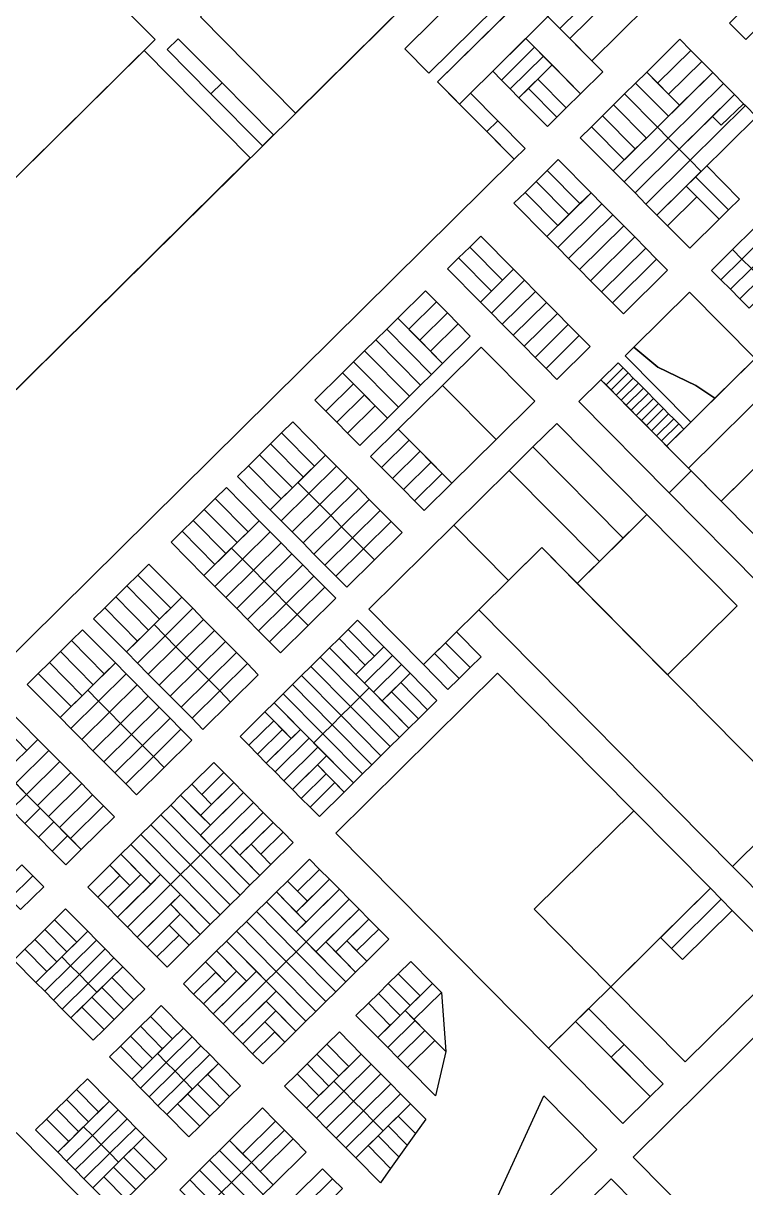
# Model space of a CAD drawing. Header units: metres. Extents: x 5590187 to 5598444, y 6961268 to 6971080.
# Drawn here: x 5595432 to 5595897, y 6966135 to 6966883 of the extents above; entities that cross this region are included whole.
import ezdxf

# ---------------------------------------------------------------- set-up
doc = ezdxf.new("R2010")
doc.units = ezdxf.units.M
doc.layers.add('zz_catastro_fontana', color=7, linetype='Continuous')

msp = doc.modelspace()

# ---------------------------------------------------------------- linework, layer by layer
at = {"layer": 'zz_catastro_fontana'}
for points in [[(5595059.12, 6966283.6), (5595720.38, 6966937.54), (5595727.41, 6966930.43), (5595762.96, 6966965.59), (5595769.99, 6966958.48), (5595677.56, 6966867.07), (5595693.03, 6966851.42), (5595749.91, 6966907.68), (5595748.51, 6966909.1), (5595784.06, 6966944.26), (5595791.09, 6966937.15), (5595698.65, 6966845.73), (5595747.88, 6966795.96), (5595143.5, 6966198.28), (5595059.12, 6966283.6)], [(5595546.15, 6966887.6), (5595617.25, 6966957.91), (5595678.43, 6966896.05), (5595607.33, 6966825.74), (5595546.15, 6966887.6)], [(5595517.08, 6966872.91), (5595211.73, 6966570.95), (5595143.81, 6966639.63), (5595449.15, 6966941.6), (5595517.08, 6966872.91)], [(5595749.91, 6966907.68), (5595693.03, 6966851.42), (5595677.56, 6966867.07), (5595734.44, 6966923.32), (5595749.91, 6966907.68)], [(5595805.15, 6966922.92), (5595812.75, 6966915.25), (5595777.19, 6966880.09), (5595769.6, 6966887.77), (5595805.15, 6966922.92)], [(5595812.75, 6966915.25), (5595819.22, 6966908.7), (5595783.66, 6966873.55), (5595777.19, 6966880.09), (5595812.75, 6966915.25)], [(5595833.28, 6966894.48), (5595797.73, 6966859.33), (5595783.66, 6966873.55), (5595819.22, 6966908.7), (5595833.28, 6966894.48)], [(5595769.6, 6966887.77), (5595712.72, 6966831.51), (5595698.65, 6966845.73), (5595755.54, 6966901.99), (5595769.6, 6966887.77)], [(5595886.25, 6966883.58), (5595904.08, 6966901.21), (5595914.62, 6966890.54), (5595896.8, 6966872.92), (5595886.25, 6966883.58)], [(5595769.6, 6966887.77), (5595804.76, 6966852.22), (5595790.54, 6966838.15), (5595755.38, 6966873.7), (5595769.6, 6966887.77)], [(5595524.82, 6966866.5), (5595531.93, 6966873.53), (5595560.06, 6966845.09), (5595552.95, 6966838.06), (5595524.82, 6966866.5)], [(5595761.01, 6966868.02), (5595739.67, 6966846.92), (5595734.05, 6966852.61), (5595755.38, 6966873.7), (5595761.01, 6966868.02)], [(5595840.07, 6966844.95), (5595833.04, 6966852.06), (5595854.37, 6966873.15), (5595861.41, 6966866.04), (5595840.07, 6966844.95)], [(5595578.17, 6966796.91), (5595352.33, 6966573.57), (5595284.12, 6966642.54), (5595509.97, 6966865.88), (5595578.17, 6966796.91)], [(5595766.63, 6966862.33), (5595745.3, 6966841.23), (5595739.67, 6966846.92), (5595761.01, 6966868.02), (5595766.63, 6966862.33)], [(5595772.26, 6966856.64), (5595750.92, 6966835.54), (5595745.3, 6966841.23), (5595766.63, 6966862.33), (5595772.26, 6966856.64)], [(5595840.07, 6966844.95), (5595861.41, 6966866.04), (5595868.44, 6966858.93), (5595847.11, 6966837.84), (5595840.07, 6966844.95)], [(5595781.29, 6966829.01), (5595763.01, 6966847.5), (5595772.26, 6966856.64), (5595790.54, 6966838.15), (5595781.29, 6966829.01)], [(5595847.11, 6966837.84), (5595868.44, 6966858.93), (5595875.47, 6966851.82), (5595854.14, 6966830.73), (5595847.11, 6966837.84)], [(5595781.29, 6966829.01), (5595775.25, 6966823.03), (5595756.97, 6966841.52), (5595763.01, 6966847.5), (5595781.29, 6966829.01)], [(5595825.93, 6966845.03), (5595833.04, 6966852.06), (5595854.14, 6966830.73), (5595847.03, 6966823.69), (5595825.93, 6966845.03)], [(5595839.92, 6966816.66), (5595875.47, 6966851.82), (5595882.5, 6966844.71), (5595846.95, 6966809.55), (5595839.92, 6966816.66)], [(5595552.95, 6966838.06), (5595560.06, 6966845.09), (5595593.1, 6966811.67), (5595585.99, 6966804.64), (5595552.95, 6966838.06)], [(5595737.41, 6966820.77), (5595730.3, 6966813.74), (5595712.72, 6966831.51), (5595719.83, 6966838.55), (5595737.41, 6966820.77)], [(5595775.25, 6966823.03), (5595769.21, 6966817.06), (5595750.92, 6966835.54), (5595756.97, 6966841.52), (5595775.25, 6966823.03)], [(5595818.82, 6966837.99), (5595825.93, 6966845.03), (5595847.03, 6966823.69), (5595839.92, 6966816.66), (5595818.82, 6966837.99)], [(5595846.95, 6966809.55), (5595882.5, 6966844.71), (5595889.53, 6966837.6), (5595853.98, 6966802.44), (5595846.95, 6966809.55)], [(5595804.6, 6966823.93), (5595811.71, 6966830.96), (5595832.81, 6966809.63), (5595825.7, 6966802.6), (5595804.6, 6966823.93)], [(5595811.71, 6966830.96), (5595818.82, 6966837.99), (5595839.92, 6966816.66), (5595832.81, 6966809.63), (5595811.71, 6966830.96)], [(5595895.35, 6966831.72), (5595896.56, 6966830.49), (5595861.01, 6966795.33), (5595853.98, 6966802.44), (5595875.31, 6966823.54), (5595880.89, 6966817.89), (5595895.35, 6966831.72)], [(5595889.53, 6966837.6), (5595895.35, 6966831.72), (5595880.89, 6966817.89), (5595875.31, 6966823.54), (5595889.53, 6966837.6)], [(5595797.49, 6966816.9), (5595804.6, 6966823.93), (5595825.7, 6966802.6), (5595818.59, 6966795.57), (5595797.49, 6966816.9)], [(5595861.01, 6966795.33), (5595896.56, 6966830.49), (5595903.59, 6966823.38), (5595868.04, 6966788.22), (5595861.01, 6966795.33)], [(5595754.99, 6966802.99), (5595747.88, 6966795.96), (5595730.3, 6966813.74), (5595737.41, 6966820.77), (5595754.99, 6966802.99)], [(5595790.38, 6966809.87), (5595797.49, 6966816.9), (5595818.59, 6966795.57), (5595811.48, 6966788.54), (5595790.38, 6966809.87)], [(5595811.48, 6966788.54), (5595839.92, 6966816.66), (5595846.95, 6966809.55), (5595818.51, 6966781.43), (5595811.48, 6966788.54)], [(5595818.51, 6966781.43), (5595846.95, 6966809.55), (5595853.98, 6966802.44), (5595825.54, 6966774.32), (5595818.51, 6966781.43)], [(5595825.54, 6966774.32), (5595853.98, 6966802.44), (5595861.01, 6966795.33), (5595832.57, 6966767.21), (5595825.54, 6966774.32)], [(5595769.05, 6966788.77), (5595776.16, 6966795.8), (5595797.25, 6966774.47), (5595790.14, 6966767.44), (5595769.05, 6966788.77)], [(5595832.57, 6966767.21), (5595861.01, 6966795.33), (5595868.04, 6966788.22), (5595839.6, 6966760.1), (5595832.57, 6966767.21)], [(5595761.94, 6966781.74), (5595769.05, 6966788.77), (5595790.14, 6966767.44), (5595783.03, 6966760.41), (5595761.94, 6966781.74)], [(5595864.49, 6966784.71), (5595871.6, 6966791.74), (5595892.69, 6966770.41), (5595885.58, 6966763.38), (5595864.49, 6966784.71)], [(5595754.83, 6966774.71), (5595761.94, 6966781.74), (5595783.03, 6966760.41), (5595775.92, 6966753.38), (5595754.83, 6966774.71)], [(5595839.6, 6966760.1), (5595858.44, 6966778.73), (5595865.23, 6966771.87), (5595846.39, 6966753.23), (5595839.6, 6966760.1)], [(5595885.58, 6966763.38), (5595879.54, 6966757.4), (5595858.44, 6966778.73), (5595864.49, 6966784.71), (5595885.58, 6966763.38)], [(5595747.72, 6966767.68), (5595754.83, 6966774.71), (5595775.92, 6966753.38), (5595768.81, 6966746.35), (5595747.72, 6966767.68)], [(5595768.81, 6966746.35), (5595797.25, 6966774.47), (5595804.29, 6966767.36), (5595775.84, 6966739.24), (5595768.81, 6966746.35)], [(5595879.54, 6966757.4), (5595860.7, 6966738.76), (5595846.39, 6966753.23), (5595865.23, 6966771.87), (5595879.54, 6966757.4)], [(5595775.84, 6966739.24), (5595804.29, 6966767.36), (5595811.32, 6966760.25), (5595782.88, 6966732.13), (5595775.84, 6966739.24)], [(5595782.88, 6966732.13), (5595811.32, 6966760.25), (5595818.35, 6966753.14), (5595789.91, 6966725.02), (5595782.88, 6966732.13)], [(5595789.91, 6966725.02), (5595818.35, 6966753.14), (5595825.38, 6966746.03), (5595796.94, 6966717.91), (5595789.91, 6966725.02)], [(5595888.27, 6966737.9), (5595901.78, 6966751.26), (5595907.8, 6966745.17), (5595894.29, 6966731.81), (5595888.27, 6966737.9)], [(5595719.28, 6966739.55), (5595726.39, 6966746.58), (5595747.48, 6966725.25), (5595740.37, 6966718.22), (5595719.28, 6966739.55)], [(5595796.94, 6966717.91), (5595825.38, 6966746.03), (5595832.41, 6966738.92), (5595803.97, 6966710.8), (5595796.94, 6966717.91)], [(5595894.29, 6966731.81), (5595907.8, 6966745.17), (5595913.83, 6966739.08), (5595900.32, 6966725.72), (5595894.29, 6966731.81)], [(5595712.17, 6966732.52), (5595719.28, 6966739.55), (5595740.37, 6966718.22), (5595733.26, 6966711.19), (5595712.17, 6966732.52)], [(5595803.97, 6966710.8), (5595832.41, 6966738.92), (5595839.44, 6966731.81), (5595811, 6966703.69), (5595803.97, 6966710.8)], [(5595874.76, 6966724.54), (5595888.27, 6966737.9), (5595894.29, 6966731.81), (5595880.79, 6966718.45), (5595874.76, 6966724.54)], [(5595705.06, 6966725.49), (5595712.17, 6966732.52), (5595733.26, 6966711.19), (5595726.15, 6966704.16), (5595705.06, 6966725.49)], [(5595811, 6966703.69), (5595839.44, 6966731.81), (5595846.48, 6966724.7), (5595818.03, 6966696.58), (5595811, 6966703.69)], [(5595880.79, 6966718.45), (5595894.29, 6966731.81), (5595900.32, 6966725.72), (5595886.81, 6966712.36), (5595880.79, 6966718.45)], [(5595747.48, 6966725.25), (5595754.51, 6966718.14), (5595733.18, 6966697.05), (5595726.15, 6966704.16), (5595747.48, 6966725.25)], [(5595886.81, 6966712.36), (5595900.32, 6966725.72), (5595906.35, 6966719.62), (5595892.84, 6966706.26), (5595886.81, 6966712.36)], [(5595892.84, 6966706.26), (5595906.35, 6966719.62), (5595912.37, 6966713.53), (5595898.86, 6966700.17), (5595892.84, 6966706.26)], [(5595697.87, 6966704.32), (5595680.09, 6966686.74), (5595673.06, 6966693.85), (5595690.84, 6966711.43), (5595697.87, 6966704.32)], [(5595754.51, 6966718.14), (5595761.54, 6966711.03), (5595740.21, 6966689.94), (5595733.18, 6966697.05), (5595754.51, 6966718.14)], [(5595761.54, 6966711.03), (5595768.58, 6966703.92), (5595747.25, 6966682.83), (5595740.21, 6966689.94), (5595761.54, 6966711.03)], [(5595704.9, 6966697.21), (5595687.12, 6966679.63), (5595680.09, 6966686.74), (5595697.87, 6966704.32), (5595704.9, 6966697.21)], [(5595768.58, 6966703.92), (5595775.61, 6966696.81), (5595754.28, 6966675.72), (5595747.25, 6966682.83), (5595768.58, 6966703.92)], [(5595860.54, 6966710.48), (5595902.73, 6966667.82), (5595876.9, 6966642.28), (5595864.6, 6966650.52), (5595840.12, 6966662.29), (5595824.74, 6966675.08), (5595860.54, 6966710.48)], [(5596030.16, 6966695.39), (5595994.61, 6966660.24), (5596019.22, 6966635.35), (5595919.68, 6966536.91), (5595881, 6966576.01), (5596016.1, 6966709.61), (5596030.16, 6966695.39)], [(5595711.93, 6966690.1), (5595694.15, 6966672.52), (5595687.12, 6966679.63), (5595704.9, 6966697.21), (5595711.93, 6966690.1)], [(5595775.61, 6966696.81), (5595782.64, 6966689.7), (5595761.31, 6966668.61), (5595754.28, 6966675.72), (5595775.61, 6966696.81)], [(5595701.89, 6966664.69), (5595694.78, 6966657.66), (5595665.95, 6966686.82), (5595673.06, 6966693.85), (5595701.89, 6966664.69)], [(5595719.66, 6966682.27), (5595701.89, 6966664.69), (5595694.15, 6966672.52), (5595711.93, 6966690.1), (5595719.66, 6966682.27)], [(5595782.64, 6966689.7), (5595789.67, 6966682.59), (5595768.34, 6966661.5), (5595761.31, 6966668.61), (5595782.64, 6966689.7)], [(5595694.78, 6966657.66), (5595687.67, 6966650.63), (5595658.84, 6966679.78), (5595665.95, 6966686.82), (5595694.78, 6966657.66)], [(5595789.67, 6966682.59), (5595796.7, 6966675.48), (5595775.37, 6966654.39), (5595768.34, 6966661.5), (5595789.67, 6966682.59)], [(5595687.67, 6966650.63), (5595680.56, 6966643.6), (5595651.73, 6966672.75), (5595658.84, 6966679.78), (5595687.67, 6966650.63)], [(5595726.7, 6966675.16), (5595761.15, 6966640.32), (5595736.26, 6966615.71), (5595701.81, 6966650.55), (5595726.7, 6966675.16)], [(5595824.74, 6966675.08), (5595840.12, 6966662.29), (5595864.6, 6966650.52), (5595876.9, 6966642.28), (5595861.45, 6966627), (5595819.26, 6966669.66), (5595824.74, 6966675.08)], [(5595680.56, 6966643.6), (5595673.45, 6966636.57), (5595644.62, 6966665.72), (5595651.73, 6966672.75), (5595680.56, 6966643.6)], [(5595902.73, 6966667.82), (5595916.79, 6966653.6), (5595859.91, 6966597.35), (5595845.84, 6966611.57), (5595902.73, 6966667.82)], [(5595644.54, 6966651.58), (5595626.76, 6966634), (5595619.73, 6966641.11), (5595637.51, 6966658.69), (5595644.54, 6966651.58)], [(5595673.45, 6966636.57), (5595666.34, 6966629.54), (5595637.51, 6966658.69), (5595644.62, 6966665.72), (5595673.45, 6966636.57)], [(5595803.66, 6966654.23), (5595814.71, 6966665.16), (5595817.98, 6966661.86), (5595806.93, 6966650.92), (5595803.66, 6966654.23)], [(5595806.93, 6966650.92), (5595817.98, 6966661.86), (5595821.22, 6966658.59), (5595810.16, 6966647.65), (5595806.93, 6966650.92)], [(5595810.16, 6966647.65), (5595821.22, 6966658.59), (5595824.45, 6966655.31), (5595813.39, 6966644.38), (5595810.16, 6966647.65)], [(5595651.57, 6966644.47), (5595633.8, 6966626.89), (5595626.76, 6966634), (5595644.54, 6966651.58), (5595651.57, 6966644.47)], [(5595789.43, 6966640.17), (5595803.66, 6966654.23), (5595861.67, 6966595.57), (5595847.45, 6966581.5), (5595789.43, 6966640.17)], [(5595813.39, 6966644.38), (5595824.45, 6966655.31), (5595827.69, 6966652.04), (5595816.63, 6966641.11), (5595813.39, 6966644.38)], [(5595816.63, 6966641.11), (5595827.69, 6966652.04), (5595830.92, 6966648.77), (5595819.86, 6966637.84), (5595816.63, 6966641.11)], [(5595916.79, 6966653.6), (5595937.89, 6966632.27), (5595881, 6966576.01), (5595859.91, 6966597.35), (5595916.79, 6966653.6)], [(5595658.6, 6966637.36), (5595640.83, 6966619.78), (5595633.8, 6966626.89), (5595651.57, 6966644.47), (5595658.6, 6966637.36)], [(5595701.81, 6966650.55), (5595736.26, 6966615.71), (5595707.82, 6966587.59), (5595673.37, 6966622.43), (5595701.81, 6966650.55)], [(5595819.86, 6966637.84), (5595830.92, 6966648.77), (5595834.15, 6966645.5), (5595823.1, 6966634.57), (5595819.86, 6966637.84)], [(5595823.1, 6966634.57), (5595834.15, 6966645.5), (5595837.42, 6966642.2), (5595826.37, 6966631.26), (5595823.1, 6966634.57)], [(5595666.34, 6966629.54), (5595648.56, 6966611.96), (5595640.83, 6966619.78), (5595658.6, 6966637.36), (5595666.34, 6966629.54)], [(5595826.37, 6966631.26), (5595837.42, 6966642.2), (5595840.69, 6966638.89), (5595829.64, 6966627.96), (5595826.37, 6966631.26)], [(5595829.64, 6966627.96), (5595840.69, 6966638.89), (5595843.93, 6966635.62), (5595832.87, 6966624.68), (5595829.64, 6966627.96)], [(5595832.87, 6966624.68), (5595843.93, 6966635.62), (5595847.16, 6966632.35), (5595836.11, 6966621.41), (5595832.87, 6966624.68)], [(5595836.11, 6966621.41), (5595847.16, 6966632.35), (5595850.4, 6966629.08), (5595839.34, 6966618.14), (5595836.11, 6966621.41)], [(5595839.34, 6966618.14), (5595850.4, 6966629.08), (5595853.63, 6966625.81), (5595842.58, 6966614.87), (5595839.34, 6966618.14)], [(5595598.4, 6966620.02), (5595605.51, 6966627.05), (5595626.61, 6966605.72), (5595619.5, 6966598.68), (5595598.4, 6966620.02)], [(5595680.4, 6966615.32), (5595662.62, 6966597.74), (5595655.59, 6966604.85), (5595673.37, 6966622.43), (5595680.4, 6966615.32)], [(5595759.93, 6966610.98), (5595775.21, 6966626.1), (5595833.22, 6966567.44), (5595817.94, 6966552.32), (5595759.93, 6966610.98)], [(5595842.58, 6966614.87), (5595853.63, 6966625.81), (5595856.9, 6966622.5), (5595845.84, 6966611.57), (5595842.58, 6966614.87)], [(5595591.29, 6966612.98), (5595598.4, 6966620.02), (5595619.5, 6966598.68), (5595612.39, 6966591.65), (5595591.29, 6966612.98)], [(5595687.43, 6966608.21), (5595669.66, 6966590.63), (5595662.62, 6966597.74), (5595680.4, 6966615.32), (5595687.43, 6966608.21)], [(5595584.18, 6966605.95), (5595591.29, 6966612.98), (5595612.39, 6966591.65), (5595605.27, 6966584.62), (5595584.18, 6966605.95)], [(5595694.46, 6966601.1), (5595676.69, 6966583.52), (5595669.66, 6966590.63), (5595687.43, 6966608.21), (5595694.46, 6966601.1)], [(5595744.64, 6966595.87), (5595759.93, 6966610.98), (5595817.94, 6966552.32), (5595802.65, 6966537.21), (5595744.64, 6966595.87)], [(5595569.96, 6966591.89), (5595577.07, 6966598.92), (5595598.16, 6966577.59), (5595591.05, 6966570.56), (5595569.96, 6966591.89)], [(5595577.07, 6966598.92), (5595584.18, 6966605.95), (5595605.27, 6966584.62), (5595598.16, 6966577.59), (5595577.07, 6966598.92)], [(5595633.64, 6966598.61), (5595615.86, 6966581.03), (5595608.83, 6966588.14), (5595626.61, 6966605.72), (5595633.64, 6966598.61)], [(5595701.5, 6966593.99), (5595683.72, 6966576.41), (5595676.69, 6966583.52), (5595694.46, 6966601.1), (5595701.5, 6966593.99)], [(5595640.67, 6966591.5), (5595622.89, 6966573.92), (5595615.86, 6966581.03), (5595633.64, 6966598.61), (5595640.67, 6966591.5)], [(5595647.7, 6966584.39), (5595629.92, 6966566.81), (5595622.89, 6966573.92), (5595640.67, 6966591.5), (5595647.7, 6966584.39)], [(5595707.82, 6966587.59), (5595690.05, 6966570.01), (5595683.72, 6966576.41), (5595701.5, 6966593.99), (5595707.82, 6966587.59)], [(5595709.09, 6966560.71), (5595744.64, 6966595.87), (5595802.65, 6966537.21), (5595788.43, 6966523.14), (5595765.58, 6966546.25), (5595744.25, 6966525.16), (5595709.09, 6966560.71)], [(5595847.45, 6966581.5), (5595861.67, 6966595.57), (5595919.68, 6966536.91), (5595905.46, 6966522.84), (5595847.45, 6966581.5)], [(5595555.74, 6966577.83), (5595562.85, 6966584.86), (5595583.94, 6966563.53), (5595576.83, 6966556.5), (5595555.74, 6966577.83)], [(5595615.86, 6966581.03), (5595598.09, 6966563.45), (5595591.05, 6966570.56), (5595608.83, 6966588.14), (5595615.86, 6966581.03)], [(5595654.73, 6966577.27), (5595636.96, 6966559.7), (5595629.92, 6966566.81), (5595647.7, 6966584.39), (5595654.73, 6966577.27)], [(5595548.63, 6966570.79), (5595555.74, 6966577.83), (5595576.83, 6966556.5), (5595569.72, 6966549.46), (5595548.63, 6966570.79)], [(5595622.89, 6966573.92), (5595605.12, 6966556.34), (5595598.09, 6966563.45), (5595615.86, 6966581.03), (5595622.89, 6966573.92)], [(5595661.76, 6966570.16), (5595643.99, 6966552.59), (5595636.96, 6966559.7), (5595654.73, 6966577.27), (5595661.76, 6966570.16)], [(5595541.52, 6966563.76), (5595548.63, 6966570.79), (5595569.72, 6966549.46), (5595562.61, 6966542.43), (5595541.52, 6966563.76)], [(5595629.92, 6966566.81), (5595612.15, 6966549.23), (5595605.12, 6966556.34), (5595622.89, 6966573.92), (5595629.92, 6966566.81)], [(5595668.8, 6966563.05), (5595651.02, 6966545.48), (5595643.99, 6966552.59), (5595661.76, 6966570.16), (5595668.8, 6966563.05)], [(5595534.41, 6966556.73), (5595541.52, 6966563.76), (5595562.61, 6966542.43), (5595555.5, 6966535.4), (5595534.41, 6966556.73)], [(5595590.98, 6966556.42), (5595573.2, 6966538.84), (5595566.17, 6966545.95), (5595583.94, 6966563.53), (5595590.98, 6966556.42)], [(5595636.96, 6966559.7), (5595619.18, 6966542.12), (5595612.15, 6966549.23), (5595629.92, 6966566.81), (5595636.96, 6966559.7)], [(5595675.83, 6966555.94), (5595658.05, 6966538.36), (5595651.02, 6966545.48), (5595668.8, 6966563.05), (5595675.83, 6966555.94)], [(5595788.43, 6966523.14), (5595833.22, 6966567.44), (5595891.24, 6966508.78), (5595846.44, 6966464.48), (5595788.43, 6966523.14)], [(5595527.3, 6966549.7), (5595534.41, 6966556.73), (5595555.5, 6966535.4), (5595548.39, 6966528.37), (5595527.3, 6966549.7)], [(5595598.01, 6966549.31), (5595580.23, 6966531.73), (5595573.2, 6966538.84), (5595590.98, 6966556.42), (5595598.01, 6966549.31)], [(5595643.99, 6966552.59), (5595626.21, 6966535.01), (5595619.18, 6966542.12), (5595636.96, 6966559.7), (5595643.99, 6966552.59)], [(5595709.09, 6966560.71), (5595744.25, 6966525.16), (5595689.5, 6966471.01), (5595654.34, 6966506.57), (5595709.09, 6966560.71)], [(5595605.04, 6966542.2), (5595587.26, 6966524.62), (5595580.23, 6966531.73), (5595598.01, 6966549.31), (5595605.04, 6966542.2)], [(5595651.02, 6966545.48), (5595633.24, 6966527.9), (5595626.21, 6966535.01), (5595643.99, 6966552.59), (5595651.02, 6966545.48)], [(5595765.58, 6966546.25), (5595928.69, 6966381.31), (5595888.16, 6966341.23), (5595725.05, 6966506.17), (5595765.58, 6966546.25)], [(5595573.2, 6966538.84), (5595555.42, 6966521.26), (5595548.39, 6966528.37), (5595566.17, 6966545.95), (5595573.2, 6966538.84)], [(5595580.23, 6966531.73), (5595562.46, 6966514.15), (5595555.42, 6966521.26), (5595573.2, 6966538.84), (5595580.23, 6966531.73)], [(5595612.07, 6966535.09), (5595594.29, 6966517.51), (5595587.26, 6966524.62), (5595605.04, 6966542.2), (5595612.07, 6966535.09)], [(5595658.05, 6966538.36), (5595640.28, 6966520.79), (5595633.24, 6966527.9), (5595651.02, 6966545.48), (5595658.05, 6966538.36)], [(5595505.97, 6966528.61), (5595513.08, 6966535.64), (5595534.17, 6966514.31), (5595527.06, 6966507.27), (5595505.97, 6966528.61)], [(5595587.26, 6966524.62), (5595569.49, 6966507.04), (5595562.46, 6966514.15), (5595580.23, 6966531.73), (5595587.26, 6966524.62)], [(5595619.1, 6966527.98), (5595601.33, 6966510.4), (5595594.29, 6966517.51), (5595612.07, 6966535.09), (5595619.1, 6966527.98)], [(5595498.86, 6966521.57), (5595505.97, 6966528.61), (5595527.06, 6966507.27), (5595519.95, 6966500.24), (5595498.86, 6966521.57)], [(5595594.29, 6966517.51), (5595576.52, 6966499.93), (5595569.49, 6966507.04), (5595587.26, 6966524.62), (5595594.29, 6966517.51)], [(5595626.13, 6966520.86), (5595608.36, 6966503.29), (5595601.33, 6966510.4), (5595619.1, 6966527.98), (5595626.13, 6966520.86)], [(5595491.75, 6966514.54), (5595498.86, 6966521.57), (5595519.95, 6966500.24), (5595512.84, 6966493.21), (5595491.75, 6966514.54)], [(5595601.33, 6966510.4), (5595583.55, 6966492.82), (5595576.52, 6966499.93), (5595594.29, 6966517.51), (5595601.33, 6966510.4)], [(5595633.16, 6966513.75), (5595615.39, 6966496.18), (5595608.36, 6966503.29), (5595626.13, 6966520.86), (5595633.16, 6966513.75)], [(5595484.64, 6966507.51), (5595491.75, 6966514.54), (5595512.84, 6966493.21), (5595505.73, 6966486.18), (5595484.64, 6966507.51)], [(5595541.2, 6966507.2), (5595523.43, 6966489.62), (5595516.4, 6966496.73), (5595534.17, 6966514.31), (5595541.2, 6966507.2)], [(5595608.36, 6966503.29), (5595590.58, 6966485.71), (5595583.55, 6966492.82), (5595601.33, 6966510.4), (5595608.36, 6966503.29)], [(5595477.52, 6966500.48), (5595484.64, 6966507.51), (5595505.73, 6966486.18), (5595498.62, 6966479.15), (5595477.52, 6966500.48)], [(5595548.23, 6966500.09), (5595530.46, 6966482.51), (5595523.43, 6966489.62), (5595541.2, 6966507.2), (5595548.23, 6966500.09)], [(5595615.39, 6966496.18), (5595597.61, 6966478.6), (5595590.58, 6966485.71), (5595608.36, 6966503.29), (5595615.39, 6966496.18)], [(5595523.43, 6966489.62), (5595505.65, 6966472.04), (5595498.62, 6966479.15), (5595516.4, 6966496.73), (5595523.43, 6966489.62)], [(5595555.27, 6966492.97), (5595537.49, 6966475.4), (5595530.46, 6966482.51), (5595548.23, 6966500.09), (5595555.27, 6966492.97)], [(5595641.18, 6966493.56), (5595647.23, 6966499.53), (5595664.1, 6966482.47), (5595658.06, 6966476.49), (5595641.18, 6966493.56)], [(5595456.19, 6966479.38), (5595463.3, 6966486.42), (5595484.4, 6966465.09), (5595477.29, 6966458.05), (5595456.19, 6966479.38)], [(5595463.3, 6966486.42), (5595470.41, 6966493.45), (5595491.51, 6966472.12), (5595484.4, 6966465.09), (5595463.3, 6966486.42)], [(5595530.46, 6966482.51), (5595512.68, 6966464.93), (5595505.65, 6966472.04), (5595523.43, 6966489.62), (5595530.46, 6966482.51)], [(5595562.3, 6966485.86), (5595544.52, 6966468.29), (5595537.49, 6966475.4), (5595555.27, 6966492.97), (5595562.3, 6966485.86)], [(5595629.24, 6966481.74), (5595635.28, 6966487.72), (5595652.16, 6966470.66), (5595646.11, 6966464.68), (5595629.24, 6966481.74)], [(5595635.28, 6966487.72), (5595641.18, 6966493.56), (5595658.06, 6966476.49), (5595652.16, 6966470.66), (5595635.28, 6966487.72)], [(5595703.72, 6966485.08), (5595710.83, 6966492.11), (5595726.65, 6966476.11), (5595719.54, 6966469.08), (5595703.72, 6966485.08)], [(5595449.08, 6966472.35), (5595456.19, 6966479.38), (5595477.29, 6966458.05), (5595470.18, 6966451.02), (5595449.08, 6966472.35)], [(5595537.49, 6966475.4), (5595519.71, 6966457.82), (5595512.68, 6966464.93), (5595530.46, 6966482.51), (5595537.49, 6966475.4)], [(5595569.33, 6966478.75), (5595551.55, 6966461.18), (5595544.52, 6966468.29), (5595562.3, 6966485.86), (5595569.33, 6966478.75)], [(5595623.19, 6966475.77), (5595629.24, 6966481.74), (5595654.73, 6966455.97), (5595648.68, 6966449.99), (5595623.19, 6966475.77)], [(5595646.11, 6966464.68), (5595664.1, 6966482.47), (5595669.73, 6966476.78), (5595651.74, 6966458.99), (5595646.11, 6966464.68)], [(5595696.61, 6966478.05), (5595703.72, 6966485.08), (5595719.54, 6966469.08), (5595712.43, 6966462.05), (5595696.61, 6966478.05)], [(5595441.97, 6966465.32), (5595449.08, 6966472.35), (5595470.18, 6966451.02), (5595463.07, 6966443.99), (5595441.97, 6966465.32)], [(5595498.54, 6966465.01), (5595480.76, 6966447.43), (5595473.73, 6966454.54), (5595491.51, 6966472.12), (5595498.54, 6966465.01)], [(5595544.52, 6966468.29), (5595526.75, 6966450.71), (5595519.71, 6966457.82), (5595537.49, 6966475.4), (5595544.52, 6966468.29)], [(5595576.36, 6966471.64), (5595558.58, 6966454.06), (5595551.55, 6966461.18), (5595569.33, 6966478.75), (5595576.36, 6966471.64)], [(5595583.39, 6966464.53), (5595565.62, 6966446.95), (5595558.58, 6966454.06), (5595576.36, 6966471.64), (5595583.39, 6966464.53)], [(5595617.15, 6966469.79), (5595623.19, 6966475.77), (5595648.68, 6966449.99), (5595642.64, 6966444.02), (5595617.15, 6966469.79)], [(5595651.74, 6966458.99), (5595669.73, 6966476.78), (5595675.35, 6966471.09), (5595657.36, 6966453.3), (5595651.74, 6966458.99)], [(5595689.5, 6966471.01), (5595696.61, 6966478.05), (5595712.43, 6966462.05), (5595705.32, 6966455.02), (5595689.5, 6966471.01)], [(5595434.86, 6966458.29), (5595441.97, 6966465.32), (5595463.07, 6966443.99), (5595455.96, 6966436.96), (5595434.86, 6966458.29)], [(5595505.57, 6966457.9), (5595487.8, 6966440.32), (5595480.76, 6966447.43), (5595498.54, 6966465.01), (5595505.57, 6966457.9)], [(5595551.55, 6966461.18), (5595533.78, 6966443.6), (5595526.75, 6966450.71), (5595544.52, 6966468.29), (5595551.55, 6966461.18)], [(5595605.35, 6966458.12), (5595611.25, 6966463.95), (5595636.74, 6966438.18), (5595630.84, 6966432.34), (5595605.35, 6966458.12)], [(5595611.25, 6966463.95), (5595617.15, 6966469.79), (5595642.64, 6966444.02), (5595636.74, 6966438.18), (5595611.25, 6966463.95)], [(5595737.2, 6966465.44), (5595824.72, 6966376.94), (5595760.72, 6966313.66), (5595809.97, 6966263.86), (5595769.91, 6966224.3), (5595633.17, 6966362.57), (5595737.2, 6966465.44)], [(5595657.36, 6966453.3), (5595675.35, 6966471.09), (5595680.98, 6966465.4), (5595662.99, 6966447.61), (5595657.36, 6966453.3)], [(5595674.94, 6966459.43), (5595680.98, 6966465.4), (5595698.21, 6966447.98), (5595692.16, 6966442.01), (5595674.94, 6966459.43)], [(5595512.6, 6966450.79), (5595494.83, 6966433.21), (5595487.8, 6966440.32), (5595505.57, 6966457.9), (5595512.6, 6966450.79)], [(5595558.58, 6966454.06), (5595540.81, 6966436.49), (5595533.78, 6966443.6), (5595551.55, 6966461.18), (5595558.58, 6966454.06)], [(5595599.45, 6966452.28), (5595605.35, 6966458.12), (5595630.84, 6966432.34), (5595624.94, 6966426.51), (5595599.45, 6966452.28)], [(5595669.03, 6966453.59), (5595674.94, 6966459.43), (5595692.16, 6966442.01), (5595686.26, 6966436.17), (5595669.03, 6966453.59)], [(5595480.76, 6966447.43), (5595462.99, 6966429.85), (5595455.96, 6966436.96), (5595473.73, 6966454.54), (5595480.76, 6966447.43)], [(5595519.64, 6966443.68), (5595501.86, 6966426.1), (5595494.83, 6966433.21), (5595512.6, 6966450.79), (5595519.64, 6966443.68)], [(5595565.62, 6966446.95), (5595547.84, 6966429.38), (5595540.81, 6966436.49), (5595558.58, 6966454.06), (5595565.62, 6966446.95)], [(5595593.54, 6966446.45), (5595599.45, 6966452.28), (5595624.94, 6966426.51), (5595619.03, 6966420.67), (5595593.54, 6966446.45)], [(5595642.64, 6966444.02), (5595648.68, 6966449.99), (5595674.17, 6966424.22), (5595668.13, 6966418.24), (5595642.64, 6966444.02)], [(5595648.68, 6966449.99), (5595654.73, 6966455.97), (5595680.22, 6966430.19), (5595674.17, 6966424.22), (5595648.68, 6966449.99)], [(5595662.99, 6966447.61), (5595669.03, 6966453.59), (5595686.26, 6966436.17), (5595680.22, 6966430.19), (5595662.99, 6966447.61)], [(5595413.53, 6966437.2), (5595420.64, 6966444.23), (5595441.74, 6966422.9), (5595434.63, 6966415.86), (5595413.53, 6966437.2)], [(5595487.8, 6966440.32), (5595470.02, 6966422.74), (5595462.99, 6966429.85), (5595480.76, 6966447.43), (5595487.8, 6966440.32)], [(5595526.67, 6966436.56), (5595508.89, 6966418.99), (5595501.86, 6966426.1), (5595519.64, 6966443.68), (5595526.67, 6966436.56)], [(5595587.64, 6966440.61), (5595593.54, 6966446.45), (5595610.42, 6966429.38), (5595604.52, 6966423.54), (5595587.64, 6966440.61)], [(5595636.74, 6966438.18), (5595642.64, 6966444.02), (5595668.13, 6966418.24), (5595662.23, 6966412.4), (5595636.74, 6966438.18)], [(5595406.42, 6966430.16), (5595413.53, 6966437.2), (5595434.63, 6966415.86), (5595427.52, 6966408.83), (5595406.42, 6966430.16)], [(5595494.83, 6966433.21), (5595477.05, 6966415.63), (5595470.02, 6966422.74), (5595487.8, 6966440.32), (5595494.83, 6966433.21)], [(5595533.7, 6966429.45), (5595515.92, 6966411.88), (5595508.89, 6966418.99), (5595526.67, 6966436.56), (5595533.7, 6966429.45)], [(5595571.64, 6966424.79), (5595587.64, 6966440.61), (5595593.27, 6966434.92), (5595577.27, 6966419.1), (5595571.64, 6966424.79)], [(5595577.27, 6966419.1), (5595593.27, 6966434.92), (5595598.89, 6966429.23), (5595582.9, 6966413.41), (5595577.27, 6966419.1)], [(5595630.84, 6966432.34), (5595636.74, 6966438.18), (5595662.23, 6966412.4), (5595656.33, 6966406.57), (5595630.84, 6966432.34)], [(5595501.86, 6966426.1), (5595484.08, 6966408.52), (5595477.05, 6966415.63), (5595494.83, 6966433.21), (5595501.86, 6966426.1)], [(5595540.73, 6966422.34), (5595522.95, 6966404.77), (5595515.92, 6966411.88), (5595533.7, 6966429.45), (5595540.73, 6966422.34)], [(5595582.9, 6966413.41), (5595598.89, 6966429.23), (5595604.52, 6966423.54), (5595588.52, 6966407.72), (5595582.9, 6966413.41)], [(5595588.52, 6966407.72), (5595610.42, 6966429.38), (5595616.05, 6966423.69), (5595594.15, 6966402.04), (5595588.52, 6966407.72)], [(5595619.03, 6966420.67), (5595624.94, 6966426.51), (5595650.43, 6966400.73), (5595644.52, 6966394.9), (5595619.03, 6966420.67)], [(5595624.94, 6966426.51), (5595630.84, 6966432.34), (5595656.33, 6966406.57), (5595650.43, 6966400.73), (5595624.94, 6966426.51)], [(5595441.74, 6966422.9), (5595448.77, 6966415.79), (5595427.44, 6966394.69), (5595420.41, 6966401.8), (5595441.74, 6966422.9)], [(5595508.89, 6966418.99), (5595491.12, 6966401.41), (5595484.08, 6966408.52), (5595501.86, 6966426.1), (5595508.89, 6966418.99)], [(5595515.92, 6966411.88), (5595498.15, 6966394.3), (5595491.12, 6966401.41), (5595508.89, 6966418.99), (5595515.92, 6966411.88)], [(5595594.15, 6966402.04), (5595616.05, 6966423.69), (5595621.67, 6966418), (5595599.77, 6966396.35), (5595594.15, 6966402.04)], [(5595448.77, 6966415.79), (5595455.8, 6966408.67), (5595434.47, 6966387.58), (5595427.44, 6966394.69), (5595448.77, 6966415.79)], [(5595522.95, 6966404.77), (5595505.18, 6966387.19), (5595498.15, 6966394.3), (5595515.92, 6966411.88), (5595522.95, 6966404.77)], [(5595599.77, 6966396.35), (5595621.67, 6966418), (5595627.3, 6966412.32), (5595605.4, 6966390.66), (5595599.77, 6966396.35)], [(5595621.39, 6966406.48), (5595627.3, 6966412.32), (5595644.52, 6966394.9), (5595638.62, 6966389.06), (5595621.39, 6966406.48)], [(5595455.8, 6966408.67), (5595462.83, 6966401.56), (5595441.5, 6966380.47), (5595434.47, 6966387.58), (5595455.8, 6966408.67)], [(5595554.79, 6966408.12), (5595561.3, 6966401.55), (5595547.08, 6966387.48), (5595540.57, 6966394.06), (5595554.79, 6966408.12)], [(5595605.4, 6966390.66), (5595621.39, 6966406.48), (5595627.02, 6966400.79), (5595611.02, 6966384.97), (5595605.4, 6966390.66)], [(5595425.68, 6966396.47), (5595434.47, 6966387.58), (5595424.51, 6966377.74), (5595415.72, 6966386.62), (5595425.68, 6966396.47)], [(5595462.83, 6966401.56), (5595469.86, 6966394.45), (5595448.53, 6966373.36), (5595441.5, 6966380.47), (5595462.83, 6966401.56)], [(5595561.3, 6966401.55), (5595567.63, 6966395.15), (5595553.41, 6966381.08), (5595547.08, 6966387.48), (5595561.3, 6966401.55)], [(5595611.02, 6966384.97), (5595627.02, 6966400.79), (5595632.65, 6966395.1), (5595616.65, 6966379.28), (5595611.02, 6966384.97)], [(5595469.86, 6966394.45), (5595476.89, 6966387.34), (5595455.56, 6966366.25), (5595448.53, 6966373.36), (5595469.86, 6966394.45)], [(5595540.57, 6966394.06), (5595553.41, 6966381.08), (5595546.29, 6966374.05), (5595533.46, 6966387.03), (5595540.57, 6966394.06)], [(5595567.63, 6966395.15), (5595573.95, 6966388.75), (5595552.62, 6966367.65), (5595546.29, 6966374.05), (5595567.63, 6966395.15)], [(5595622.62, 6966373.24), (5595616.65, 6966379.28), (5595632.65, 6966395.1), (5595638.62, 6966389.06), (5595622.62, 6966373.24)], [(5595434.47, 6966387.58), (5595443.26, 6966378.69), (5595433.3, 6966368.85), (5595424.51, 6966377.74), (5595434.47, 6966387.58)], [(5595476.89, 6966387.34), (5595483.93, 6966380.23), (5595462.6, 6966359.14), (5595455.56, 6966366.25), (5595476.89, 6966387.34)], [(5595533.46, 6966387.03), (5595552.62, 6966367.65), (5595546.22, 6966361.32), (5595527.06, 6966380.7), (5595533.46, 6966387.03)], [(5595573.95, 6966388.75), (5595580.28, 6966382.35), (5595552.55, 6966354.93), (5595546.22, 6966361.32), (5595573.95, 6966388.75)], [(5595586.61, 6966375.95), (5595558.88, 6966348.53), (5595552.55, 6966354.93), (5595580.28, 6966382.35), (5595586.61, 6966375.95)], [(5595443.26, 6966378.69), (5595452.05, 6966369.8), (5595442.09, 6966359.96), (5595433.3, 6966368.85), (5595443.26, 6966378.69)], [(5595483.93, 6966380.23), (5595490.96, 6966373.12), (5595469.63, 6966352.03), (5595462.6, 6966359.14), (5595483.93, 6966380.23)], [(5595520.66, 6966374.37), (5595546.15, 6966348.6), (5595539.75, 6966342.27), (5595514.26, 6966368.04), (5595520.66, 6966374.37)], [(5595527.06, 6966380.7), (5595552.55, 6966354.93), (5595546.15, 6966348.6), (5595520.66, 6966374.37), (5595527.06, 6966380.7)], [(5595592.94, 6966369.55), (5595571.61, 6966348.46), (5595565.28, 6966354.85), (5595586.61, 6966375.95), (5595592.94, 6966369.55)], [(5595824.74, 6966376.92), (5595873.96, 6966327.15), (5595809.97, 6966263.86), (5595760.75, 6966313.64), (5595824.74, 6966376.92)], [(5595928.69, 6966381.31), (5595955.43, 6966354.27), (5595948.32, 6966347.24), (5595969.41, 6966325.91), (5595935.99, 6966292.86), (5595888.16, 6966341.23), (5595928.69, 6966381.31)], [(5595452.05, 6966369.8), (5595460.84, 6966360.92), (5595450.88, 6966351.07), (5595442.09, 6966359.96), (5595452.05, 6966369.8)], [(5595507.87, 6966361.72), (5595514.26, 6966368.04), (5595539.75, 6966342.27), (5595533.35, 6966335.94), (5595507.87, 6966361.72)], [(5595599.27, 6966363.15), (5595585.05, 6966349.09), (5595578.72, 6966355.49), (5595592.94, 6966369.55), (5595599.27, 6966363.15)], [(5595460.84, 6966360.92), (5595469.63, 6966352.03), (5595459.67, 6966342.18), (5595450.88, 6966351.07), (5595460.84, 6966360.92)], [(5595501.47, 6966355.39), (5595507.87, 6966361.72), (5595533.35, 6966335.94), (5595526.96, 6966329.61), (5595501.47, 6966355.39)], [(5595605.77, 6966356.57), (5595591.55, 6966342.51), (5595585.05, 6966349.09), (5595599.27, 6966363.15), (5595605.77, 6966356.57)], [(5595495.07, 6966349.06), (5595501.47, 6966355.39), (5595520.63, 6966336.01), (5595514.23, 6966329.68), (5595495.07, 6966349.06)], [(5595578.04, 6966329.15), (5595571.64, 6966322.82), (5595546.15, 6966348.6), (5595552.55, 6966354.93), (5595578.04, 6966329.15)], [(5595584.44, 6966335.48), (5595578.04, 6966329.15), (5595558.88, 6966348.53), (5595565.28, 6966354.85), (5595584.44, 6966335.48)], [(5595591.55, 6966342.51), (5595584.44, 6966335.48), (5595571.61, 6966348.46), (5595578.72, 6966355.49), (5595591.55, 6966342.51)], [(5595487.96, 6966342.03), (5595495.07, 6966349.06), (5595507.9, 6966336.08), (5595500.79, 6966329.05), (5595487.96, 6966342.03)], [(5595571.64, 6966322.82), (5595565.24, 6966316.49), (5595539.75, 6966342.27), (5595546.15, 6966348.6), (5595571.64, 6966322.82)], [(5595616.32, 6966345.91), (5595622.82, 6966339.33), (5595608.6, 6966325.27), (5595602.1, 6966331.84), (5595616.32, 6966345.91)], [(5595431.39, 6966342.34), (5595438.42, 6966335.23), (5595423.61, 6966320.58), (5595416.58, 6966327.7), (5595431.39, 6966342.34)], [(5595473.74, 6966327.96), (5595487.96, 6966342.03), (5595494.46, 6966335.45), (5595480.24, 6966321.39), (5595473.74, 6966327.96)], [(5595558.84, 6966310.17), (5595533.35, 6966335.94), (5595539.75, 6966342.27), (5595565.24, 6966316.49), (5595558.84, 6966310.17)], [(5595622.82, 6966339.33), (5595629.15, 6966332.93), (5595614.93, 6966318.87), (5595608.6, 6966325.27), (5595622.82, 6966339.33)], [(5595438.42, 6966335.23), (5595445.45, 6966328.12), (5595430.64, 6966313.47), (5595423.61, 6966320.58), (5595438.42, 6966335.23)], [(5595480.24, 6966321.39), (5595494.46, 6966335.45), (5595500.79, 6966329.05), (5595486.57, 6966314.99), (5595480.24, 6966321.39)], [(5595486.57, 6966314.99), (5595507.9, 6966336.08), (5595514.23, 6966329.68), (5595492.9, 6966308.59), (5595486.57, 6966314.99)], [(5595492.9, 6966308.59), (5595520.63, 6966336.01), (5595526.96, 6966329.61), (5595499.22, 6966302.19), (5595492.9, 6966308.59)], [(5595505.55, 6966295.79), (5595499.22, 6966302.19), (5595526.96, 6966329.61), (5595533.28, 6966323.21), (5595505.55, 6966295.79)], [(5595552.44, 6966303.84), (5595526.96, 6966329.61), (5595533.35, 6966335.94), (5595558.84, 6966310.17), (5595552.44, 6966303.84)], [(5595602.1, 6966331.84), (5595614.93, 6966318.87), (5595607.82, 6966311.84), (5595594.99, 6966324.81), (5595602.1, 6966331.84)], [(5595629.15, 6966332.93), (5595635.48, 6966326.53), (5595614.15, 6966305.44), (5595607.82, 6966311.84), (5595629.15, 6966332.93)], [(5595546.05, 6966297.51), (5595526.88, 6966316.88), (5595533.28, 6966323.21), (5595552.44, 6966303.84), (5595546.05, 6966297.51)], [(5595594.99, 6966324.81), (5595614.15, 6966305.44), (5595607.75, 6966299.11), (5595588.59, 6966318.48), (5595594.99, 6966324.81)], [(5595635.48, 6966326.53), (5595641.81, 6966320.13), (5595614.08, 6966292.71), (5595607.75, 6966299.11), (5595635.48, 6966326.53)], [(5595873.96, 6966327.15), (5595880.97, 6966320.06), (5595848.97, 6966288.42), (5595841.96, 6966295.51), (5595873.96, 6966327.15)], [(5595511.88, 6966289.39), (5595505.55, 6966295.79), (5595526.88, 6966316.88), (5595533.21, 6966310.48), (5595511.88, 6966289.39)], [(5595588.59, 6966318.48), (5595614.08, 6966292.71), (5595607.68, 6966286.38), (5595582.19, 6966312.16), (5595588.59, 6966318.48)], [(5595648.14, 6966313.73), (5595620.41, 6966286.31), (5595614.08, 6966292.71), (5595641.81, 6966320.13), (5595648.14, 6966313.73)], [(5595880.97, 6966320.06), (5595888, 6966312.95), (5595856, 6966281.31), (5595848.97, 6966288.42), (5595880.97, 6966320.06)], [(5595446.08, 6966300.61), (5595452.48, 6966306.94), (5595466.71, 6966292.54), (5595460.31, 6966286.21), (5595446.08, 6966300.61)], [(5595452.48, 6966306.94), (5595459.51, 6966313.9), (5595473.75, 6966299.5), (5595466.71, 6966292.54), (5595452.48, 6966306.94)], [(5595538.93, 6966290.48), (5595526.1, 6966303.45), (5595533.21, 6966310.48), (5595546.05, 6966297.51), (5595538.93, 6966290.48)], [(5595582.19, 6966312.16), (5595607.68, 6966286.38), (5595601.28, 6966280.05), (5595575.79, 6966305.83), (5595582.19, 6966312.16)], [(5595654.47, 6966307.33), (5595633.13, 6966286.24), (5595626.81, 6966292.64), (5595648.14, 6966313.73), (5595654.47, 6966307.33)], [(5595660.79, 6966300.93), (5595646.57, 6966286.87), (5595640.25, 6966293.27), (5595654.47, 6966307.33), (5595660.79, 6966300.93)], [(5595841.96, 6966295.51), (5595856, 6966281.31), (5595888, 6966312.95), (5595921.8, 6966278.78), (5595857.78, 6966215.51), (5595809.95, 6966263.89), (5595841.96, 6966295.51)], [(5595439.68, 6966294.28), (5595446.08, 6966300.61), (5595460.31, 6966286.21), (5595453.92, 6966279.88), (5595439.68, 6966294.28)], [(5595457.12, 6966283.05), (5595473.75, 6966299.5), (5595479.38, 6966293.81), (5595462.74, 6966277.36), (5595457.12, 6966283.05)], [(5595518.21, 6966282.99), (5595511.88, 6966289.39), (5595526.1, 6966303.45), (5595532.43, 6966297.05), (5595518.21, 6966282.99)], [(5595562.99, 6966293.17), (5595569.39, 6966299.5), (5595594.88, 6966273.72), (5595588.48, 6966267.4), (5595562.99, 6966293.17)], [(5595569.39, 6966299.5), (5595575.79, 6966305.83), (5595601.28, 6966280.05), (5595594.88, 6966273.72), (5595569.39, 6966299.5)], [(5595667.3, 6966294.36), (5595653.08, 6966280.29), (5595646.57, 6966286.87), (5595660.79, 6966300.93), (5595667.3, 6966294.36)], [(5595433.28, 6966287.95), (5595439.68, 6966294.28), (5595453.92, 6966279.88), (5595447.52, 6966273.56), (5595433.28, 6966287.95)], [(5595462.74, 6966277.36), (5595479.38, 6966293.81), (5595485, 6966288.13), (5595468.37, 6966271.67), (5595462.74, 6966277.36)], [(5595524.71, 6966276.41), (5595518.21, 6966282.99), (5595532.43, 6966297.05), (5595538.93, 6966290.48), (5595524.71, 6966276.41)], [(5595556.59, 6966286.84), (5595562.99, 6966293.17), (5595582.15, 6966273.8), (5595575.75, 6966267.47), (5595556.59, 6966286.84)], [(5595639.57, 6966266.93), (5595633.17, 6966260.61), (5595607.68, 6966286.38), (5595614.08, 6966292.71), (5595639.57, 6966266.93)], [(5595645.97, 6966273.26), (5595639.57, 6966266.93), (5595620.41, 6966286.31), (5595626.81, 6966292.64), (5595645.97, 6966273.26)], [(5595653.08, 6966280.29), (5595645.97, 6966273.26), (5595633.13, 6966286.24), (5595640.25, 6966293.27), (5595653.08, 6966280.29)], [(5595426.24, 6966280.99), (5595433.28, 6966287.95), (5595447.52, 6966273.56), (5595440.48, 6966266.59), (5595426.24, 6966280.99)], [(5595468.37, 6966271.67), (5595485, 6966288.13), (5595490.63, 6966282.44), (5595473.99, 6966265.98), (5595468.37, 6966271.67)], [(5595549.48, 6966279.81), (5595556.59, 6966286.84), (5595569.43, 6966273.87), (5595562.31, 6966266.83), (5595549.48, 6966279.81)], [(5595633.17, 6966260.61), (5595626.77, 6966254.28), (5595601.28, 6966280.05), (5595607.68, 6966286.38), (5595633.17, 6966260.61)], [(5595440.48, 6966266.59), (5595457.12, 6966283.05), (5595462.74, 6966277.36), (5595446.1, 6966260.91), (5595440.48, 6966266.59)], [(5595446.1, 6966260.91), (5595462.74, 6966277.36), (5595468.37, 6966271.67), (5595451.73, 6966255.22), (5595446.1, 6966260.91)], [(5595473.99, 6966265.98), (5595490.63, 6966282.44), (5595496.25, 6966276.75), (5595479.62, 6966260.29), (5595473.99, 6966265.98)], [(5595489.22, 6966269.79), (5595496.25, 6966276.75), (5595510.49, 6966262.35), (5595503.45, 6966255.39), (5595489.22, 6966269.79)], [(5595535.26, 6966265.75), (5595549.48, 6966279.81), (5595555.99, 6966273.23), (5595541.77, 6966259.17), (5595535.26, 6966265.75)], [(5595620.37, 6966247.95), (5595594.88, 6966273.72), (5595601.28, 6966280.05), (5595626.77, 6966254.28), (5595620.37, 6966247.95)], [(5595673.36, 6966272.23), (5595681.36, 6966280.14), (5595695.42, 6966265.92), (5595687.43, 6966258.01), (5595673.36, 6966272.23)], [(5595451.73, 6966255.22), (5595468.37, 6966271.67), (5595473.99, 6966265.98), (5595457.35, 6966249.53), (5595451.73, 6966255.22)], [(5595482.82, 6966263.46), (5595489.22, 6966269.79), (5595503.45, 6966255.39), (5595497.05, 6966249.06), (5595482.82, 6966263.46)], [(5595541.77, 6966259.17), (5595555.99, 6966273.23), (5595562.31, 6966266.83), (5595548.09, 6966252.77), (5595541.77, 6966259.17)], [(5595548.09, 6966252.77), (5595569.43, 6966273.87), (5595575.75, 6966267.47), (5595554.42, 6966246.37), (5595548.09, 6966252.77)], [(5595554.42, 6966246.37), (5595582.15, 6966273.8), (5595588.48, 6966267.4), (5595560.75, 6966239.97), (5595554.42, 6966246.37)], [(5595613.97, 6966241.62), (5595588.48, 6966267.4), (5595594.88, 6966273.72), (5595620.37, 6966247.95), (5595613.97, 6966241.62)], [(5595666.96, 6966265.9), (5595673.36, 6966272.23), (5595687.43, 6966258.01), (5595681.03, 6966251.68), (5595666.96, 6966265.9)], [(5595457.35, 6966249.53), (5595473.99, 6966265.98), (5595479.62, 6966260.29), (5595462.98, 6966243.84), (5595457.35, 6966249.53)], [(5595476.42, 6966257.13), (5595482.82, 6966263.46), (5595497.05, 6966249.06), (5595490.66, 6966242.73), (5595476.42, 6966257.13)], [(5595567.08, 6966233.57), (5595560.75, 6966239.97), (5595588.48, 6966267.4), (5595594.81, 6966261), (5595567.08, 6966233.57)], [(5595660.56, 6966259.57), (5595666.96, 6966265.9), (5595681.03, 6966251.68), (5595674.63, 6966245.35), (5595660.56, 6966259.57)], [(5595677.83, 6966248.51), (5595695.42, 6966265.92), (5595701.05, 6966260.23), (5595683.45, 6966242.82), (5595677.83, 6966248.51)], [(5595935.84, 6966264.58), (5596087.02, 6966111.7), (5595975.52, 6966001.44), (5595824.34, 6966154.32), (5595935.84, 6966264.58)], [(5595470.02, 6966250.8), (5595476.42, 6966257.13), (5595490.66, 6966242.73), (5595484.26, 6966236.4), (5595470.02, 6966250.8)], [(5595573.41, 6966227.17), (5595567.08, 6966233.57), (5595588.41, 6966254.67), (5595594.74, 6966248.27), (5595573.41, 6966227.17)], [(5595607.57, 6966235.29), (5595588.41, 6966254.67), (5595594.81, 6966261), (5595613.97, 6966241.62), (5595607.57, 6966235.29)], [(5595654.16, 6966253.24), (5595660.56, 6966259.57), (5595674.63, 6966245.35), (5595668.23, 6966239.02), (5595654.16, 6966253.24)], [(5595683.45, 6966242.82), (5595701.05, 6966260.23), (5595703.83, 6966222.22), (5595683.45, 6966242.82)], [(5595462.98, 6966243.84), (5595470.02, 6966250.8), (5595484.26, 6966236.4), (5595477.22, 6966229.44), (5595462.98, 6966243.84)], [(5595514, 6966244.72), (5595521.04, 6966251.68), (5595535.28, 6966237.29), (5595528.24, 6966230.33), (5595514, 6966244.72)], [(5595600.46, 6966228.26), (5595587.63, 6966241.24), (5595594.74, 6966248.27), (5595607.57, 6966235.29), (5595600.46, 6966228.26)], [(5595646.17, 6966245.33), (5595654.16, 6966253.24), (5595668.23, 6966239.02), (5595660.23, 6966231.11), (5595646.17, 6966245.33)], [(5595660.23, 6966231.11), (5595677.83, 6966248.51), (5595684.15, 6966242.11), (5595666.56, 6966224.71), (5595660.23, 6966231.11)], [(5595787.36, 6966241.55), (5595795.72, 6966249.82), (5595818.55, 6966226.74), (5595810.18, 6966218.47), (5595787.36, 6966241.55)], [(5595507.6, 6966238.4), (5595514, 6966244.72), (5595528.24, 6966230.33), (5595521.84, 6966224), (5595507.6, 6966238.4)], [(5595579.74, 6966220.78), (5595573.41, 6966227.17), (5595587.63, 6966241.24), (5595593.96, 6966234.84), (5595579.74, 6966220.78)], [(5595666.56, 6966224.71), (5595684.15, 6966242.11), (5595690.48, 6966235.71), (5595672.89, 6966218.31), (5595666.56, 6966224.71)], [(5595769.91, 6966224.3), (5595787.36, 6966241.55), (5595835.19, 6966193.17), (5595817.75, 6966175.93), (5595769.91, 6966224.3)], [(5595494.8, 6966225.74), (5595501.2, 6966232.07), (5595515.44, 6966217.67), (5595509.04, 6966211.34), (5595494.8, 6966225.74)], [(5595501.2, 6966232.07), (5595507.6, 6966238.4), (5595521.84, 6966224), (5595515.44, 6966217.67), (5595501.2, 6966232.07)], [(5595518.64, 6966220.83), (5595535.28, 6966237.29), (5595540.9, 6966231.6), (5595524.27, 6966215.14), (5595518.64, 6966220.83)], [(5595586.24, 6966214.2), (5595579.74, 6966220.78), (5595593.96, 6966234.84), (5595600.46, 6966228.26), (5595586.24, 6966214.2)], [(5595635.5, 6966234.78), (5595649.56, 6966220.56), (5595641.56, 6966212.65), (5595627.5, 6966226.87), (5595635.5, 6966234.78)], [(5595672.89, 6966218.31), (5595690.48, 6966235.71), (5595696.81, 6966229.32), (5595679.21, 6966211.91), (5595672.89, 6966218.31)], [(5595487.76, 6966218.78), (5595494.8, 6966225.74), (5595509.04, 6966211.34), (5595502, 6966204.38), (5595487.76, 6966218.78)], [(5595524.27, 6966215.14), (5595540.9, 6966231.6), (5595546.53, 6966225.91), (5595529.89, 6966209.46), (5595524.27, 6966215.14)], [(5595529.89, 6966209.46), (5595546.53, 6966225.91), (5595552.16, 6966220.22), (5595535.52, 6966203.77), (5595529.89, 6966209.46)], [(5595627.5, 6966226.87), (5595641.56, 6966212.65), (5595635.16, 6966206.32), (5595621.1, 6966220.54), (5595627.5, 6966226.87)], [(5595703.83, 6966222.22), (5595697.31, 6966193.61), (5595679.21, 6966211.91), (5595696.81, 6966229.32), (5595703.83, 6966222.22)], [(5595810.18, 6966218.47), (5595818.55, 6966226.74), (5595843.56, 6966201.45), (5595835.19, 6966193.17), (5595810.18, 6966218.47)], [(5595502, 6966204.38), (5595518.64, 6966220.83), (5595524.27, 6966215.14), (5595507.63, 6966198.69), (5595502, 6966204.38)], [(5595535.52, 6966203.77), (5595552.16, 6966220.22), (5595557.78, 6966214.53), (5595541.14, 6966198.08), (5595535.52, 6966203.77)], [(5595614.7, 6966214.22), (5595621.1, 6966220.54), (5595635.16, 6966206.32), (5595628.77, 6966200), (5595614.7, 6966214.22)], [(5595649.56, 6966220.56), (5595655.89, 6966214.16), (5595638.29, 6966196.76), (5595631.96, 6966203.16), (5595649.56, 6966220.56)], [(5595507.63, 6966198.69), (5595524.27, 6966215.14), (5595529.89, 6966209.46), (5595513.25, 6966193), (5595507.63, 6966198.69)], [(5595513.25, 6966193), (5595529.89, 6966209.46), (5595535.52, 6966203.77), (5595518.88, 6966187.31), (5595513.25, 6966193)], [(5595550.74, 6966207.57), (5595557.78, 6966214.53), (5595572.02, 6966200.13), (5595564.98, 6966193.17), (5595550.74, 6966207.57)], [(5595608.3, 6966207.89), (5595614.7, 6966214.22), (5595628.77, 6966200), (5595622.37, 6966193.67), (5595608.3, 6966207.89)], [(5595655.89, 6966214.16), (5595662.22, 6966207.76), (5595644.62, 6966190.36), (5595638.29, 6966196.76), (5595655.89, 6966214.16)], [(5595466.47, 6966197.72), (5595473.51, 6966204.68), (5595487.75, 6966190.28), (5595480.71, 6966183.32), (5595466.47, 6966197.72)], [(5595518.88, 6966187.31), (5595535.52, 6966203.77), (5595541.14, 6966198.08), (5595524.5, 6966181.63), (5595518.88, 6966187.31)], [(5595544.34, 6966201.24), (5595550.74, 6966207.57), (5595564.98, 6966193.17), (5595558.58, 6966186.85), (5595544.34, 6966201.24)], [(5595600.3, 6966199.98), (5595608.3, 6966207.89), (5595622.37, 6966193.67), (5595614.37, 6966185.76), (5595600.3, 6966199.98)], [(5595614.37, 6966185.76), (5595631.96, 6966203.16), (5595638.29, 6966196.76), (5595620.7, 6966179.36), (5595614.37, 6966185.76)], [(5595662.22, 6966207.76), (5595668.55, 6966201.36), (5595650.95, 6966183.96), (5595644.62, 6966190.36), (5595662.22, 6966207.76)], [(5595460.07, 6966191.39), (5595466.47, 6966197.72), (5595480.71, 6966183.32), (5595474.31, 6966176.99), (5595460.07, 6966191.39)], [(5595531.54, 6966188.59), (5595537.94, 6966194.92), (5595552.18, 6966180.52), (5595545.78, 6966174.19), (5595531.54, 6966188.59)], [(5595537.94, 6966194.92), (5595544.34, 6966201.24), (5595558.58, 6966186.85), (5595552.18, 6966180.52), (5595537.94, 6966194.92)], [(5595620.7, 6966179.36), (5595638.29, 6966196.76), (5595644.62, 6966190.36), (5595627.02, 6966172.96), (5595620.7, 6966179.36)], [(5595668.55, 6966201.36), (5595674.88, 6966194.97), (5595657.28, 6966177.56), (5595650.95, 6966183.96), (5595668.55, 6966201.36)], [(5595674.88, 6966194.97), (5595681.2, 6966188.57), (5595663.61, 6966171.16), (5595657.28, 6966177.56), (5595674.88, 6966194.97)], [(5595453.67, 6966185.06), (5595460.07, 6966191.39), (5595474.31, 6966176.99), (5595467.91, 6966170.66), (5595453.67, 6966185.06)], [(5595471.11, 6966173.83), (5595487.75, 6966190.28), (5595493.37, 6966184.59), (5595476.73, 6966168.14), (5595471.11, 6966173.83)], [(5595524.5, 6966181.63), (5595531.54, 6966188.59), (5595545.78, 6966174.19), (5595538.74, 6966167.23), (5595524.5, 6966181.63)], [(5595627.02, 6966172.96), (5595644.62, 6966190.36), (5595650.95, 6966183.96), (5595633.35, 6966166.56), (5595627.02, 6966172.96)], [(5595681.2, 6966188.57), (5595690.97, 6966178.69), (5595684.35, 6966169.38), (5595673.21, 6966180.66), (5595681.2, 6966188.57)], [(5595800.9, 6966159.26), (5595750.34, 6966109.27), (5595735.29, 6966124.49), (5595766.87, 6966193.67), (5595800.9, 6966159.26)], [(5595447.27, 6966178.73), (5595453.67, 6966185.06), (5595467.91, 6966170.66), (5595461.51, 6966164.33), (5595447.27, 6966178.73)], [(5595476.73, 6966168.14), (5595493.37, 6966184.59), (5595499, 6966178.9), (5595482.36, 6966162.45), (5595476.73, 6966168.14)], [(5595564.87, 6966164.94), (5595586.08, 6966185.91), (5595594.52, 6966177.38), (5595573.31, 6966156.41), (5595564.87, 6966164.94)], [(5595633.35, 6966166.56), (5595650.95, 6966183.96), (5595657.28, 6966177.56), (5595639.68, 6966160.16), (5595633.35, 6966166.56)], [(5595673.21, 6966180.66), (5595684.35, 6966169.38), (5595679.06, 6966161.93), (5595666.81, 6966174.33), (5595673.21, 6966180.66)], [(5595440.23, 6966171.77), (5595447.27, 6966178.73), (5595461.51, 6966164.33), (5595454.47, 6966157.37), (5595440.23, 6966171.77)], [(5595454.47, 6966157.37), (5595471.11, 6966173.83), (5595476.73, 6966168.14), (5595460.1, 6966151.68), (5595454.47, 6966157.37)], [(5595482.36, 6966162.45), (5595499, 6966178.9), (5595504.62, 6966173.22), (5595487.98, 6966156.76), (5595482.36, 6966162.45)], [(5595487.98, 6966156.76), (5595504.62, 6966173.22), (5595510.25, 6966167.53), (5595493.61, 6966151.07), (5595487.98, 6966156.76)], [(5595573.31, 6966156.41), (5595594.52, 6966177.38), (5595600.15, 6966171.69), (5595578.94, 6966150.72), (5595573.31, 6966156.41)], [(5595639.68, 6966160.16), (5595657.28, 6966177.56), (5595663.61, 6966171.16), (5595646.01, 6966153.76), (5595639.68, 6966160.16)], [(5595666.81, 6966174.33), (5595679.06, 6966161.93), (5595673.77, 6966154.49), (5595660.41, 6966168), (5595666.81, 6966174.33)], [(5595427.85, 6966170.07), (5595624.73, 6965970.98), (5595502.18, 6965849.79), (5595305.3, 6966048.88), (5595427.85, 6966170.07)], [(5595460.1, 6966151.68), (5595476.73, 6966168.14), (5595482.36, 6966162.45), (5595465.72, 6966146), (5595460.1, 6966151.68)], [(5595503.21, 6966160.57), (5595510.25, 6966167.53), (5595524.49, 6966153.13), (5595517.45, 6966146.17), (5595503.21, 6966160.57)], [(5595558.47, 6966158.61), (5595564.87, 6966164.94), (5595578.94, 6966150.72), (5595572.54, 6966144.39), (5595558.47, 6966158.61)], [(5595584.56, 6966145.03), (5595578.94, 6966150.72), (5595600.15, 6966171.69), (5595605.77, 6966166.01), (5595584.56, 6966145.03)], [(5595593, 6966136.5), (5595584.56, 6966145.03), (5595605.77, 6966166.01), (5595614.21, 6966157.47), (5595593, 6966136.5)], [(5595660.41, 6966168), (5595673.77, 6966154.49), (5595668.47, 6966147.04), (5595654.01, 6966161.67), (5595660.41, 6966168)], [(5595465.72, 6966146), (5595482.36, 6966162.45), (5595487.98, 6966156.76), (5595471.35, 6966140.31), (5595465.72, 6966146)], [(5595496.81, 6966154.24), (5595503.21, 6966160.57), (5595517.45, 6966146.17), (5595511.05, 6966139.84), (5595496.81, 6966154.24)], [(5595552.07, 6966152.28), (5595558.47, 6966158.61), (5595572.54, 6966144.39), (5595566.14, 6966138.06), (5595552.07, 6966152.28)], [(5595654.01, 6966161.67), (5595668.47, 6966147.04), (5595661.86, 6966137.73), (5595646.01, 6966153.76), (5595654.01, 6966161.67)], [(5595471.35, 6966140.31), (5595487.98, 6966156.76), (5595493.61, 6966151.07), (5595476.97, 6966134.62), (5595471.35, 6966140.31)], [(5595490.41, 6966147.91), (5595496.81, 6966154.24), (5595511.05, 6966139.84), (5595504.65, 6966133.51), (5595490.41, 6966147.91)], [(5595545.67, 6966145.95), (5595552.07, 6966152.28), (5595566.14, 6966138.06), (5595559.74, 6966131.73), (5595545.67, 6966145.95)], [(5595572.54, 6966144.39), (5595578.94, 6966150.72), (5595593, 6966136.5), (5595586.6, 6966130.17), (5595572.54, 6966144.39)], [(5595484.01, 6966141.58), (5595490.41, 6966147.91), (5595504.65, 6966133.51), (5595498.25, 6966127.18), (5595484.01, 6966141.58)], [(5595539.28, 6966139.63), (5595545.67, 6966145.95), (5595559.74, 6966131.73), (5595553.34, 6966125.4), (5595539.28, 6966139.63)], [(5595566.14, 6966138.06), (5595572.54, 6966144.39), (5595586.6, 6966130.17), (5595580.2, 6966123.84), (5595566.14, 6966138.06)], [(5595624.76, 6966146.81), (5595631.08, 6966140.41), (5595613.43, 6966122.95), (5595607.1, 6966129.35), (5595624.76, 6966146.81)], [(5595476.97, 6966134.62), (5595484.01, 6966141.58), (5595498.25, 6966127.18), (5595491.21, 6966120.22), (5595476.97, 6966134.62)], [(5595532.88, 6966133.3), (5595539.28, 6966139.63), (5595553.34, 6966125.4), (5595546.94, 6966119.08), (5595532.88, 6966133.3)], [(5595559.74, 6966131.73), (5595566.14, 6966138.06), (5595580.2, 6966123.84), (5595573.8, 6966117.51), (5595559.74, 6966131.73)], [(5595631.08, 6966140.41), (5595637.41, 6966134.01), (5595619.76, 6966116.55), (5595613.43, 6966122.95), (5595631.08, 6966140.41)], [(5595810.12, 6966140.25), (5595855.83, 6966094.04), (5595827.38, 6966065.91), (5595781.68, 6966112.13), (5595810.12, 6966140.25)]]:
    msp.add_lwpolyline(points, close=True, dxfattribs=at)

doc.saveas('drawing.dxf')
